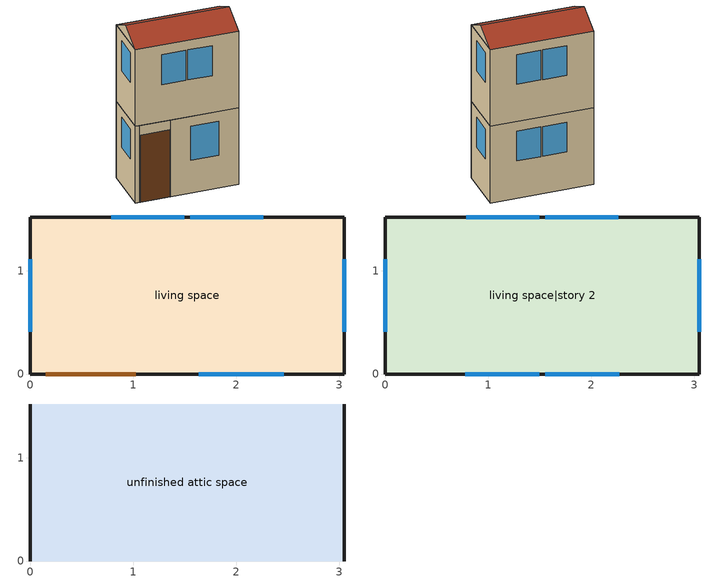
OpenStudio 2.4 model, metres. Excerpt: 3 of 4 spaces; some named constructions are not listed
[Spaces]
living space
 floor ground (Slab 1): 0,0 0,1.52 3.05,1.52 3.05,0 z0
 wall outside (ExtInsFinWall 3): 0,1.52 0,0 0.13,0 1.05,0 3.05,0 3.05,1.52 0,1.52 z0:2.44
 window (WindowConstruction): 1.64,0 2.46,0 z1.04:2.13; 2.26,1.52 1.55,1.52 / 1.49,1.52 0.79,1.52 / 0,1.12 0,0.41 / 3.05,0.41 3.05,1.12 z1.19:2.13
 door (LivingDoors): 0.15,0 1.02,0 z0:2.13
living space|story 2
 floor to living space (Construction 4): 0,0 0,1.52 3.05,1.52 3.05,0 z2.44
 wall outside (ExtInsFinWall 3): 0,1.52 0,0 3.05,0 3.05,1.52 0,1.52 z2.44:4.88
 window (WindowConstruction): 0.78,0 1.49,0 / 1.55,0 2.27,0 z3.62:4.57; 2.26,1.52 1.55,1.52 / 1.49,1.52 0.79,1.52 / 0,1.12 0,0.41 / 3.05,0.41 3.05,1.12 z3.63:4.57
unfinished attic space
 floor to living space|story 2 (FinInsUnfinUAFloor 1): 0,1.52 3.05,1.52 3.05,0 0,0 z4.88
 wall outside (Construction 1): 0,0.76,5.26 0,1.52,4.88 0,0,4.88; 3.05,0.76,5.26 3.05,0,4.88 3.05,1.52,4.88
 roof outside (UnfinInsExtRoof 2): 3.05,0.76,5.26 0,0.76,5.26 0,0,4.88 3.05,0,4.88; 0,0.76,5.26 3.05,0.76,5.26 3.05,1.52,4.88 0,1.52,4.88
[Material] Roughness=Rough
Name | Thickness {m} | Conductivity {W/m-K} | Density {kg/m3} | Specific Heat {J/kg-K} | Thermal Absorptance | Solar Absorptance | Visible Absorptance
UAAdditionalCeilingIns | 0.12827 | 0.0411113 | 16.02 | 1046.75
UATrussandIns | 0.0889 | 0.0436674 | 50.7834 | 1165.1
ResFloorCovering | 0.0127 | 0.0433444 | 54.468 | 1339.84 | 0.9 | 0.9
ResFloorSheathing | 0.01905 | 0.115458 | 512.64 | 1214.23
ResFloorMass | 0.015875 | 0.115458 | 544.68 | 1214.23 | 0.9 | 0.6
ResCeilingMass1 | 0.0127 | 0.160291 | 801 | 837.4 | 0.9 | 0.3 | 0.1
[Construction]
RevFinInsUnfinUAFloor 1: ResCeilingMass1, UAAdditionalCeilingIns, UATrussandIns
RevConstruction 4: ResFloorCovering, ResFloorMass, ResFloorSheathing, ResCeilingMass1
[EnergyManagementSystem:Program]
res_infil_u_1_program: Set p_m = 0.14; Set p_s = 0.22; Set s_m = 270; Set s_s = 370; Set z_m = 9.99744; Set z_s = 4.8768; Set f_t = (((s_m/z_m)^p_m)*((z_s/s_s)^p_s)); Set u_1_VwindL = (f_t*res_af_u_1_vw_s); Set Tdiff = res_af_u_1_tin_s-res_af_u_1_tt_s; Set dT = @Abs Tdiff; Set c = 0.0035; Set Cs = 0.0749; Set Cw = 0.1406; Set n = 0.67; Set sft = (f_t*0.5); Set temp1 = ((c*Cw)*((sft*res_af_u_1_vw_s)^(2*n)))^2; Set Qn = (((c*Cs*(dT^n))^2)+temp1)^0.5; Set Tdiff = res_af_u_1_tin_s-res_af_u_1_tt_s; Set dT = @Abs Tdiff; Set QWHV = res_infil_u_1_wh_sch_s*0.0146; Set Qrange = res_infil_u_1_range_sch_s*0.0472; Set Qdryer = res_infil_u_1_clothes_dryer_sch_s*0.0; Set Qbath = res_infil_u_1_bath_sch_s*0.0472; Set QhpwhOut = 0; Set QhpwhIn = 0; Set QductsOut = res_ds_u_1_lk_exh_fan_equiv; Set QductsIn = res_ds_u_1_lk_sup_fan_equiv; Set Qout = QWHV+Qrange+Qbath+Qdryer+QhpwhOut+QductsOut; Set Qin = QhpwhIn+QductsIn; Set Qu = (@Abs (Qout-Qin)); Set Qb = (@Min Qout Qin); Set faneff_wh = 0.4719474432000001; Set res_infil_u_1_house_exh_fan_load_equip_act = (QWHV*300)/faneff_wh; Set faneff_sp = 0.4719474432000001; Set res_infil_u_1_range_hood_fan_load_equip_act = (Qrange*300)/faneff_sp; Set res_infil_u_1_bath_exh_fan_load_equip_act = (Qbath*300)/faneff_sp; Set Q_acctd_for_elsewhere = QhpwhOut+QhpwhIn+QductsOut+QductsIn; Set res_infil_u_1_flow_act = (((Qu^2)+(Qn^2))^0.5)-Q_acctd_for_elsewhere; Set res_infil_u_1_flow_act = (@Max res_infil_u_1_flow_act 0)
res_nv_u_1_program: Set Tdiff = res_af_u_1_tin_s-res_af_u_1_tt_s; Set dT = (@Abs Tdiff); Set pt = (@RhFnTdbWPb res_af_u_1_tt_s res_nv_u_1_wt_s res_nv_u_1_pb_s); Set NVA = 3018.4293253412557; Set Cs = 0.00017926040778923255; Set Cw = 8.70903777141566e-05; Set MNV = 0.12585265152000003; Set MHR = 0.0115; Set MRH = 0.7; Set temp1 = (res_nv_u_1_nva_s*NVA); Set SGNV = temp1*((((Cs*dT)+(Cw*(res_af_u_1_vw_s^2)))^0.5)/1000); If (res_nv_u_1_wt_s<MHR) && (pt<MRH) && (res_af_u_1_tin_s>res_nv_u_1_sp_s); Set temp2 = (res_af_u_1_tin_s-res_nv_u_1_sp_s); Set NVadj1 = temp2/(res_af_u_1_tin_s-res_af_u_1_tt_s); Set NVadj2 = (@Min NVadj1 1); Set NVadj3 = (@Max NVadj2 0); Set NVadj = SGNV*NVadj3; Set res_nv_u_1_flow_act = (@Min NVadj MNV); Else; Set res_nv_u_1_flow_act = 0; EndIf
res_ds_u_1_program: Set res_ds_u_1_lk_sup_fan_equiv = 0; Set res_ds_u_1_lk_exh_fan_equiv = 0
[EnergyManagementSystem:OutputVariable]
res infil_u 1 loc w spd: EMS Variable=u_1_VwindL; Type of Data in Variable=Averaged; Update Frequency=ZoneTimestep; EMS Program or Subroutine=res_infil_u_1_program; Units=m/s
[EnergyManagementSystem:ProgramCallingManager]
res af_u 1 program calling manager: BeginTimestepBeforePredictor; res_infil_u_1_program; res_nv_u_1_program
res ds_u 1 program calling manager: EndOfSystemTimestepAfterHVACReporting; res_ds_u_1_program
[Schedule:Ruleset]
Name | Default Day Schedule
res infil_u 1 bath exhaust schedule | Schedule Day 8
res infil_u 1 clothes dryer exhaust schedule | Schedule Day 9
res infil_u 1 range hood schedule | Schedule Day 10
res nv_u 1 temp schedule | Schedule Day 13
res nv_u 1 avail schedule | Schedule Day 14
[Schedule:Day]
Schedule Day 8; Schedule Day 9; Schedule Day 10; Schedule Day 13; Schedule Day 14: 24, 0, 0
res infil_u 1 bath exhaust schedule allday1; res infil_u 1 bath exhaust schedule allday2; res infil_u 1 bath exhaust schedule allday3; res infil_u 1 bath exhaust schedule allday4; res infil_u 1 bath exhaust schedule allday5; res infil_u 1 bath exhaust schedule allday6; res infil_u 1 bath exhaust schedule allday7; res infil_u 1 bath exhaust schedule allday8; res infil_u 1 bath exhaust schedule allday9; res infil_u 1 bath exhaust schedule allday10; res infil_u 1 bath exhaust schedule allday11; res infil_u 1 bath exhaust schedule allday12: 1, 0, 0, 2, 0, 0, 3, 0, 0, 4, 0, 0, 5, 0, 0, 6, 0, 0, 7, 0, 1, 8, 0, 0, 9, 0, 0, 10, 0, 0, 11, 0, 0, 12, 0, 0, 13, 0, 0, 14, 0, 0, 15, 0, 0, 16, 0, 0, 17, 0, 0, 18, 0, 0, 19, 0, 0, 20, 0, 0, 21, 0, 0, 22, 0, 0, 23, 0, 0, 24, 0, 0
res infil_u 1 clothes dryer exhaust schedule allday1; res infil_u 1 clothes dryer exhaust schedule allday2; res infil_u 1 clothes dryer exhaust schedule allday3; res infil_u 1 clothes dryer exhaust schedule allday4; res infil_u 1 clothes dryer exhaust schedule allday5; res infil_u 1 clothes dryer exhaust schedule allday6; res infil_u 1 clothes dryer exhaust schedule allday7; res infil_u 1 clothes dryer exhaust schedule allday8; res infil_u 1 clothes dryer exhaust schedule allday9; res infil_u 1 clothes dryer exhaust schedule allday10; res infil_u 1 clothes dryer exhaust schedule allday11; res infil_u 1 clothes dryer exhaust schedule allday12: 1, 0, 0, 2, 0, 0, 3, 0, 0, 4, 0, 0, 5, 0, 0, 6, 0, 0, 7, 0, 0, 8, 0, 0, 9, 0, 0, 10, 0, 0, 11, 0, 1, 12, 0, 0, 13, 0, 0, 14, 0, 0, 15, 0, 0, 16, 0, 0, 17, 0, 0, 18, 0, 0, 19, 0, 0, 20, 0, 0, 21, 0, 0, 22, 0, 0, 23, 0, 0, 24, 0, 0
res infil_u 1 range hood schedule allday1; res infil_u 1 range hood schedule allday2; res infil_u 1 range hood schedule allday3; res infil_u 1 range hood schedule allday4; res infil_u 1 range hood schedule allday5; res infil_u 1 range hood schedule allday6; res infil_u 1 range hood schedule allday7; res infil_u 1 range hood schedule allday8; res infil_u 1 range hood schedule allday9; res infil_u 1 range hood schedule allday10; res infil_u 1 range hood schedule allday11; res infil_u 1 range hood schedule allday12: 1, 0, 0, 2, 0, 0, 3, 0, 0, 4, 0, 0, 5, 0, 0, 6, 0, 0, 7, 0, 0, 8, 0, 0, 9, 0, 0, 10, 0, 0, 11, 0, 0, 12, 0, 0, 13, 0, 0, 14, 0, 0, 15, 0, 0, 16, 0, 0, 17, 0, 0, 18, 0, 1, 19, 0, 0, 20, 0, 0, 21, 0, 0, 22, 0, 0, 23, 0, 0, 24, 0, 0
res nv_u 1 temp schedule allday1; res nv_u 1 temp schedule allday2; res nv_u 1 temp schedule allday3; res nv_u 1 temp schedule allday4; res nv_u 1 temp schedule allday11; res nv_u 1 temp schedule allday12: 1, 0, 23.8889, 2, 0, 23.8889, 3, 0, 23.8889, 4, 0, 23.8889, 5, 0, 23.8889, 6, 0, 23.8889, 7, 0, 23.8889, 8, 0, 23.8889, 9, 0, 23.8889, 10, 0, 23.8889, 11, 0, 23.8889, 12, 0, 23.8889, 13, 0, 23.8889, 14, 0, 23.8889, 15, 0, 23.8889, 16, 0, 23.8889, 17, 0, 23.8889, 18, 0, 23.8889, 19, 0, 23.8889, 20, 0, 23.8889, 21, 0, 23.8889, 22, 0, 23.8889, 23, 0, 23.8889, 24, 0, 23.8889
res nv_u 1 temp schedule allday5; res nv_u 1 temp schedule allday6; res nv_u 1 temp schedule allday7; res nv_u 1 temp schedule allday8; res nv_u 1 temp schedule allday9; res nv_u 1 temp schedule allday10: 1, 0, 22.2222, 2, 0, 22.2222, 3, 0, 22.2222, 4, 0, 22.2222, 5, 0, 22.2222, 6, 0, 22.2222, 7, 0, 22.2222, 8, 0, 22.2222, 9, 0, 22.2222, 10, 0, 22.2222, 11, 0, 22.2222, 12, 0, 22.2222, 13, 0, 22.2222, 14, 0, 22.2222, 15, 0, 22.2222, 16, 0, 22.2222, 17, 0, 22.2222, 18, 0, 22.2222, 19, 0, 22.2222, 20, 0, 22.2222, 21, 0, 22.2222, 22, 0, 22.2222, 23, 0, 22.2222, 24, 0, 22.2222
res nv_u 1 availability schedule allday1 on; res nv_u 1 availability schedule allday1 on 1; res nv_u 1 availability schedule allday1 on 2; res nv_u 1 availability schedule allday1 on 3; res nv_u 1 availability schedule allday1 on 4; res nv_u 1 availability schedule allday1 on 5; res nv_u 1 availability schedule allday1 on 6; res nv_u 1 availability schedule allday1 on 7; res nv_u 1 availability schedule allday1 on 8; res nv_u 1 availability schedule allday1 on 9; res nv_u 1 availability schedule allday1 on 10; res nv_u 1 availability schedule allday1 on 11: 1, 0, 1, 2, 0, 1, 3, 0, 1, 4, 0, 1, 5, 0, 1, 6, 0, 1, 7, 0, 1, 8, 0, 1, 9, 0, 1, 10, 0, 1, 11, 0, 1, 12, 0, 1, 13, 0, 1, 14, 0, 1, 15, 0, 1, 16, 0, 1, 17, 0, 1, 18, 0, 1, 19, 0, 1, 20, 0, 1, 21, 0, 1, 22, 0, 1, 23, 0, 1, 24, 0, 1
[Schedule:Rule] Apply Monday=Yes; Apply Wednesday=Yes; Apply Friday=Yes; Date Specification Type=DateRange; Start Day=1
Name | Schedule Ruleset | Rule Order | Day Schedule | Apply Sunday | Apply Tuesday | Apply Thursday | Apply Saturday | Start Month | End Month | End Day
res infil_u 1 bath exhaust schedule allday ruleset1 | res infil_u 1 bath exhaust schedule | 11 | res infil_u 1 bath exhaust schedule allday1 | Yes | Yes | Yes | Yes | 1 | 1 | 31
res infil_u 1 bath exhaust schedule allday ruleset2 | res infil_u 1 bath exhaust schedule | 10 | res infil_u 1 bath exhaust schedule allday2 | Yes | Yes | Yes | Yes | 2 | 2 | 28
res infil_u 1 bath exhaust schedule allday ruleset3 | res infil_u 1 bath exhaust schedule | 9 | res infil_u 1 bath exhaust schedule allday3 | Yes | Yes | Yes | Yes | 3 | 3 | 31
res infil_u 1 bath exhaust schedule allday ruleset4 | res infil_u 1 bath exhaust schedule | 8 | res infil_u 1 bath exhaust schedule allday4 | Yes | Yes | Yes | Yes | 4 | 4 | 30
res infil_u 1 bath exhaust schedule allday ruleset5 | res infil_u 1 bath exhaust schedule | 7 | res infil_u 1 bath exhaust schedule allday5 | Yes | Yes | Yes | Yes | 5 | 5 | 31
res infil_u 1 bath exhaust schedule allday ruleset6 | res infil_u 1 bath exhaust schedule | 6 | res infil_u 1 bath exhaust schedule allday6 | Yes | Yes | Yes | Yes | 6 | 6 | 30
res infil_u 1 bath exhaust schedule allday ruleset7 | res infil_u 1 bath exhaust schedule | 5 | res infil_u 1 bath exhaust schedule allday7 | Yes | Yes | Yes | Yes | 7 | 7 | 31
res infil_u 1 bath exhaust schedule allday ruleset8 | res infil_u 1 bath exhaust schedule | 4 | res infil_u 1 bath exhaust schedule allday8 | Yes | Yes | Yes | Yes | 8 | 8 | 31
res infil_u 1 bath exhaust schedule allday ruleset9 | res infil_u 1 bath exhaust schedule | 3 | res infil_u 1 bath exhaust schedule allday9 | Yes | Yes | Yes | Yes | 9 | 9 | 30
res infil_u 1 bath exhaust schedule allday ruleset10 | res infil_u 1 bath exhaust schedule | 2 | res infil_u 1 bath exhaust schedule allday10 | Yes | Yes | Yes | Yes | 10 | 10 | 31
res infil_u 1 bath exhaust schedule allday ruleset11 | res infil_u 1 bath exhaust schedule | 1 | res infil_u 1 bath exhaust schedule allday11 | Yes | Yes | Yes | Yes | 11 | 11 | 30
res infil_u 1 bath exhaust schedule allday ruleset12 | res infil_u 1 bath exhaust schedule | 0 | res infil_u 1 bath exhaust schedule allday12 | Yes | Yes | Yes | Yes | 12 | 12 | 31
res infil_u 1 clothes dryer exhaust schedule allday ruleset1 | res infil_u 1 clothes dryer exhaust schedule | 11 | res infil_u 1 clothes dryer exhaust schedule allday1 | Yes | Yes | Yes | Yes | 1 | 1 | 31
res infil_u 1 clothes dryer exhaust schedule allday ruleset2 | res infil_u 1 clothes dryer exhaust schedule | 10 | res infil_u 1 clothes dryer exhaust schedule allday2 | Yes | Yes | Yes | Yes | 2 | 2 | 28
res infil_u 1 clothes dryer exhaust schedule allday ruleset3 | res infil_u 1 clothes dryer exhaust schedule | 9 | res infil_u 1 clothes dryer exhaust schedule allday3 | Yes | Yes | Yes | Yes | 3 | 3 | 31
res infil_u 1 clothes dryer exhaust schedule allday ruleset4 | res infil_u 1 clothes dryer exhaust schedule | 8 | res infil_u 1 clothes dryer exhaust schedule allday4 | Yes | Yes | Yes | Yes | 4 | 4 | 30
res infil_u 1 clothes dryer exhaust schedule allday ruleset5 | res infil_u 1 clothes dryer exhaust schedule | 7 | res infil_u 1 clothes dryer exhaust schedule allday5 | Yes | Yes | Yes | Yes | 5 | 5 | 31
res infil_u 1 clothes dryer exhaust schedule allday ruleset6 | res infil_u 1 clothes dryer exhaust schedule | 6 | res infil_u 1 clothes dryer exhaust schedule allday6 | Yes | Yes | Yes | Yes | 6 | 6 | 30
res infil_u 1 clothes dryer exhaust schedule allday ruleset7 | res infil_u 1 clothes dryer exhaust schedule | 5 | res infil_u 1 clothes dryer exhaust schedule allday7 | Yes | Yes | Yes | Yes | 7 | 7 | 31
res infil_u 1 clothes dryer exhaust schedule allday ruleset8 | res infil_u 1 clothes dryer exhaust schedule | 4 | res infil_u 1 clothes dryer exhaust schedule allday8 | Yes | Yes | Yes | Yes | 8 | 8 | 31
res infil_u 1 clothes dryer exhaust schedule allday ruleset9 | res infil_u 1 clothes dryer exhaust schedule | 3 | res infil_u 1 clothes dryer exhaust schedule allday9 | Yes | Yes | Yes | Yes | 9 | 9 | 30
res infil_u 1 clothes dryer exhaust schedule allday ruleset10 | res infil_u 1 clothes dryer exhaust schedule | 2 | res infil_u 1 clothes dryer exhaust schedule allday10 | Yes | Yes | Yes | Yes | 10 | 10 | 31
res infil_u 1 clothes dryer exhaust schedule allday ruleset11 | res infil_u 1 clothes dryer exhaust schedule | 1 | res infil_u 1 clothes dryer exhaust schedule allday11 | Yes | Yes | Yes | Yes | 11 | 11 | 30
res infil_u 1 clothes dryer exhaust schedule allday ruleset12 | res infil_u 1 clothes dryer exhaust schedule | 0 | res infil_u 1 clothes dryer exhaust schedule allday12 | Yes | Yes | Yes | Yes | 12 | 12 | 31
res infil_u 1 range hood schedule allday ruleset1 | res infil_u 1 range hood schedule | 11 | res infil_u 1 range hood schedule allday1 | Yes | Yes | Yes | Yes | 1 | 1 | 31
res infil_u 1 range hood schedule allday ruleset2 | res infil_u 1 range hood schedule | 10 | res infil_u 1 range hood schedule allday2 | Yes | Yes | Yes | Yes | 2 | 2 | 28
res infil_u 1 range hood schedule allday ruleset3 | res infil_u 1 range hood schedule | 9 | res infil_u 1 range hood schedule allday3 | Yes | Yes | Yes | Yes | 3 | 3 | 31
res infil_u 1 range hood schedule allday ruleset4 | res infil_u 1 range hood schedule | 8 | res infil_u 1 range hood schedule allday4 | Yes | Yes | Yes | Yes | 4 | 4 | 30
res infil_u 1 range hood schedule allday ruleset5 | res infil_u 1 range hood schedule | 7 | res infil_u 1 range hood schedule allday5 | Yes | Yes | Yes | Yes | 5 | 5 | 31
res infil_u 1 range hood schedule allday ruleset6 | res infil_u 1 range hood schedule | 6 | res infil_u 1 range hood schedule allday6 | Yes | Yes | Yes | Yes | 6 | 6 | 30
res infil_u 1 range hood schedule allday ruleset7 | res infil_u 1 range hood schedule | 5 | res infil_u 1 range hood schedule allday7 | Yes | Yes | Yes | Yes | 7 | 7 | 31
res infil_u 1 range hood schedule allday ruleset8 | res infil_u 1 range hood schedule | 4 | res infil_u 1 range hood schedule allday8 | Yes | Yes | Yes | Yes | 8 | 8 | 31
res infil_u 1 range hood schedule allday ruleset9 | res infil_u 1 range hood schedule | 3 | res infil_u 1 range hood schedule allday9 | Yes | Yes | Yes | Yes | 9 | 9 | 30
res infil_u 1 range hood schedule allday ruleset10 | res infil_u 1 range hood schedule | 2 | res infil_u 1 range hood schedule allday10 | Yes | Yes | Yes | Yes | 10 | 10 | 31
res infil_u 1 range hood schedule allday ruleset11 | res infil_u 1 range hood schedule | 1 | res infil_u 1 range hood schedule allday11 | Yes | Yes | Yes | Yes | 11 | 11 | 30
res infil_u 1 range hood schedule allday ruleset12 | res infil_u 1 range hood schedule | 0 | res infil_u 1 range hood schedule allday12 | Yes | Yes | Yes | Yes | 12 | 12 | 31
res nv_u 1 temp schedule allday ruleset1 | res nv_u 1 temp schedule | 11 | res nv_u 1 temp schedule allday1 | Yes | Yes | Yes | Yes | 1 | 1 | 31
res nv_u 1 temp schedule allday ruleset2 | res nv_u 1 temp schedule | 10 | res nv_u 1 temp schedule allday2 | Yes | Yes | Yes | Yes | 2 | 2 | 28
res nv_u 1 temp schedule allday ruleset3 | res nv_u 1 temp schedule | 9 | res nv_u 1 temp schedule allday3 | Yes | Yes | Yes | Yes | 3 | 3 | 31
res nv_u 1 temp schedule allday ruleset4 | res nv_u 1 temp schedule | 8 | res nv_u 1 temp schedule allday4 | Yes | Yes | Yes | Yes | 4 | 4 | 30
res nv_u 1 temp schedule allday ruleset5 | res nv_u 1 temp schedule | 7 | res nv_u 1 temp schedule allday5 | Yes | Yes | Yes | Yes | 5 | 5 | 31
res nv_u 1 temp schedule allday ruleset6 | res nv_u 1 temp schedule | 6 | res nv_u 1 temp schedule allday6 | Yes | Yes | Yes | Yes | 6 | 6 | 30
res nv_u 1 temp schedule allday ruleset7 | res nv_u 1 temp schedule | 5 | res nv_u 1 temp schedule allday7 | Yes | Yes | Yes | Yes | 7 | 7 | 31
res nv_u 1 temp schedule allday ruleset8 | res nv_u 1 temp schedule | 4 | res nv_u 1 temp schedule allday8 | Yes | Yes | Yes | Yes | 8 | 8 | 31
res nv_u 1 temp schedule allday ruleset9 | res nv_u 1 temp schedule | 3 | res nv_u 1 temp schedule allday9 | Yes | Yes | Yes | Yes | 9 | 9 | 30
res nv_u 1 temp schedule allday ruleset10 | res nv_u 1 temp schedule | 2 | res nv_u 1 temp schedule allday10 | Yes | Yes | Yes | Yes | 10 | 10 | 31
res nv_u 1 temp schedule allday ruleset11 | res nv_u 1 temp schedule | 1 | res nv_u 1 temp schedule allday11 | Yes | Yes | Yes | Yes | 11 | 11 | 30
res nv_u 1 temp schedule allday ruleset12 | res nv_u 1 temp schedule | 0 | res nv_u 1 temp schedule allday12 | Yes | Yes | Yes | Yes | 12 | 12 | 31
res nv_u 1 availability schedule allday ruleset1 on | res nv_u 1 avail schedule | 11 | res nv_u 1 availability schedule allday1 on |  |  |  |  | 1 | 1 | 31
res nv_u 1 availability schedule allday ruleset2 on | res nv_u 1 avail schedule | 10 | res nv_u 1 availability schedule allday1 on 1 |  |  |  |  | 2 | 2 | 28
res nv_u 1 availability schedule allday ruleset3 on | res nv_u 1 avail schedule | 9 | res nv_u 1 availability schedule allday1 on 2 |  |  |  |  | 3 | 3 | 31
res nv_u 1 availability schedule allday ruleset4 on | res nv_u 1 avail schedule | 8 | res nv_u 1 availability schedule allday1 on 3 |  |  |  |  | 4 | 4 | 30
res nv_u 1 availability schedule allday ruleset5 on | res nv_u 1 avail schedule | 7 | res nv_u 1 availability schedule allday1 on 4 |  |  |  |  | 5 | 5 | 31
res nv_u 1 availability schedule allday ruleset6 on | res nv_u 1 avail schedule | 6 | res nv_u 1 availability schedule allday1 on 5 |  |  |  |  | 6 | 6 | 30
res nv_u 1 availability schedule allday ruleset7 on | res nv_u 1 avail schedule | 5 | res nv_u 1 availability schedule allday1 on 6 |  |  |  |  | 7 | 7 | 31
res nv_u 1 availability schedule allday ruleset8 on | res nv_u 1 avail schedule | 4 | res nv_u 1 availability schedule allday1 on 7 |  |  |  |  | 8 | 8 | 31
res nv_u 1 availability schedule allday ruleset9 on | res nv_u 1 avail schedule | 3 | res nv_u 1 availability schedule allday1 on 8 |  |  |  |  | 9 | 9 | 30
res nv_u 1 availability schedule allday ruleset10 on | res nv_u 1 avail schedule | 2 | res nv_u 1 availability schedule allday1 on 9 |  |  |  |  | 10 | 10 | 31
res nv_u 1 availability schedule allday ruleset11 on | res nv_u 1 avail schedule | 1 | res nv_u 1 availability schedule allday1 on 10 |  |  |  |  | 11 | 11 | 30
res nv_u 1 availability schedule allday ruleset12 on | res nv_u 1 avail schedule | 0 | res nv_u 1 availability schedule allday1 on 11 |  |  |  |  | 12 | 12 | 31
